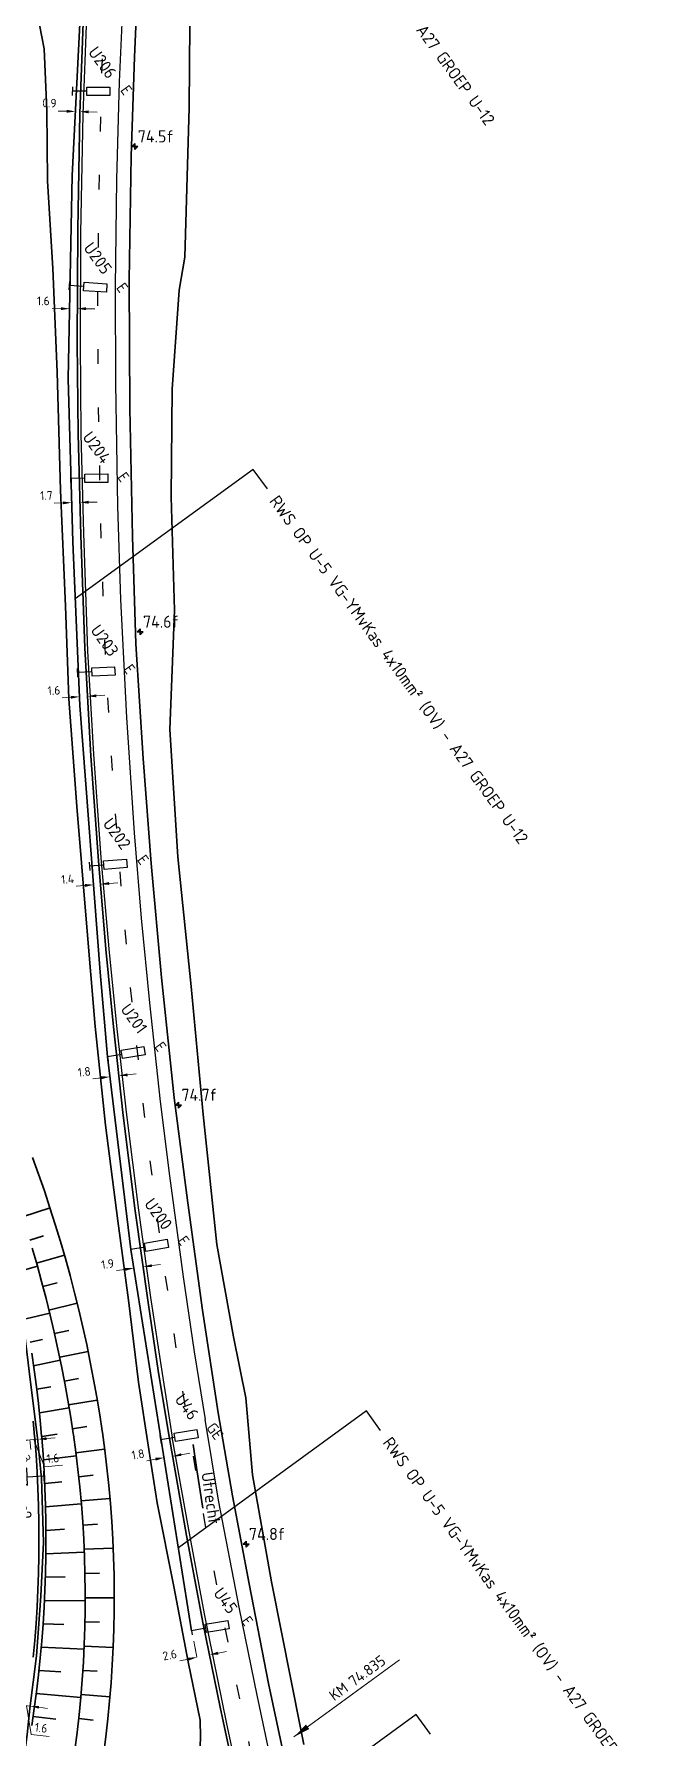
# Model space of a CAD drawing. Header units: metres. Extents: x 134219 to 139080, y 438661 to 444352.
# Drawn here: x 135666.8 to 135792.1, y 442924.6 to 443276.4 of the extents above; entities that cross this region are included whole.
import ezdxf
from ezdxf.enums import TextEntityAlignment as Align

# ---------------------------------------------------------------- set-up
doc = ezdxf.new("R2010")
doc.units = ezdxf.units.M
doc.linetypes.add('13strp', pattern=[4, 1, -3])
doc.linetypes.add('39strp', pattern=[12, 3, -9])
doc.layers.get('DEFPOINTS').update_dxf_attribs({"color": 193})
for name, color, linetype, lineweight in [('N-WE-AM-AANPIJLING-G', 7, 'Continuous', 18), ('N-WE-KL-ET-T18', 1, 'Continuous', 18), ('N-WE-KL-ET-T25', 7, 'Continuous', 25), ('N-WE-KL-ET_LS_OV_ARMATUUR-S', 7, 'Continuous', 25), ('N-WE-KL-ET_LS_OV_ARMATUUR-T18', 1, 'Continuous', 25), ('N-WE-KL-ET_LS_OV_KABEL-G', 10, 'KL-LS-OV-N', 35), ('N-WE-KL-ET_LS_OV_KABEL-M', 7, 'Continuous', 18), ('N-WE-KL-ET_LS_OV_KABEL-T25', 7, 'Continuous', 25), ('Utd-geleiderail-nw', 8, 'glm a2ee v014$0$f2m40080', 35), ('Utd-ondergr-bs', 8, 'Continuous', 35), ('Utd-ondergr-nw', 8, '13strp', 35)]:
    doc.layers.add(name, color=color, linetype=linetype, lineweight=lineweight)
doc.layers.add('N-WE-KL-ET_LS_OV_ARMATUUR-T25', color=2, linetype='Continuous')
doc.layers.add('Utd-weg-bs', color=8, linetype='Continuous')
doc.styles.add('dtm a2ee v011$0$rtw_iso', font='NLCS-ISO.ttf')
doc.styles.add('ISO18', font='NLCS-ISO.ttf')
doc.styles.add('ISO25', font='NLCS-ISO.ttf')
doc.styles.add('NLCS-ISO', font='NLCS-ISO.ttf')
doc.styles.add('NLCS_18', font='NLCS-ISO.ttf', dxfattribs={"height": 1.799999952316284})
doc.styles.add('NLCS_25', font='NLCS-ISO.ttf', dxfattribs={"height": 2.5})
doc.linetypes.add('glm a2ee v014$0$f2m40080', pattern='A,2,-1,[160,RTW.shx,S=0.5,R=0,X=0,Y=0],-1', length=4)
doc.linetypes.add('KL-LS-OV-N', pattern='A,4,-1,[103,NLCS.SHX,S=0.75,R=0,X=0,Y=0],-1,4,-1.5,["0V",Standard,S=1,R=0,X=0,Y=-0.5],-3', length=14.5)
doc.dimstyles.new('NLCS_t18_pijl_Dimension_l3_h1', dxfattribs={"dimtxt": 1.799999952316284, "dimasz": 1.8, "dimexe": 2, "dimexo": 2, "dimgap": 0.7, "dimtad": 1, "dimdec": 1, "dimzin": 0, "dimdsep": 46, "dimtxsty": 'NLCS_18', "dimcen": 2.5, "dimdle": 2, "dimclrd": 256, "dimclre": 256, "dimclrt": 256, "dimadec": 1, "dimazin": 0, "dimtfac": 1, "dimtdec": 1, "dimtofl": 0, "dimtmove": 1, "dimatfit": 0, "dimfxl": 0, "dimtolj": 1, "dimtzin": 0, "dimlwd": 18, "dimlwe": 18, "dimarcsym": 0})
doc.dimstyles.new('UTD', dxfattribs={"dimtxt": 1.8, "dimasz": 1.8, "dimexe": 0, "dimexo": 0, "dimgap": 0.5, "dimtad": 1, "dimdec": 1, "dimzin": 1, "dimdsep": 46, "dimtxsty": 'ISO18', "dimcen": 2.5, "dimclrd": 256, "dimclre": 256, "dimclrt": 1, "dimadec": 0, "dimazin": 0, "dimtfac": 1, "dimtdec": 1, "dimtmove": 0, "dimatfit": 3, "dimfxl": 0, "dimlwd": -1, "dimlwe": -1, "dimarcsym": 0})

# ---------------------------------------------------------------- blocks, each defined once
blk = doc.blocks.new('SKL-ET_OV_ARMATUUR_HD_NATRIUM_1x250W-SO (3)')
for p, q in [((6.492758620646782, 0), (3.492758620646782, 1.75724137929501)), ((3.492758620646782, -1.75724137929501), (6.492758620646782, 0))]:
    blk.add_line(p, q)
for points in [[(0, 1), (0, -1)], [(3.492758620646782, 0), (0, 0)], [(3.492758620646782, 1.75724137929501), (3.492758620646782, -1.75724137929501)]]:
    blk.add_lwpolyline(points)
at = {"layer": 'N-WE-KL-ET_LS_OV_ARMATUUR-T18', "style": 'ISO18', "flags": 1}
for tag, p in [('TYPE_ARMATUUR', (3.074775890243473, -6.820996952301357)), ('VERMOGEN_LAMP', (3.074775890243473, -10.60550704807974)), ('SPIEGELSTAND', (3.074775890243473, -14.39001714385813)), ('HOOGTE_LICHTMAST', (3.074775890243473, -18.17452723963652)), ('UITLEGGERHOEK', (3.074775890243473, -21.95903733541491)), ('TYPE_LICHTMAST', (3.074775890243473, -25.74354743119329)), ('BOTSVRIENDELIJK', (3.074775890243473, -29.52805752697168)), ('POSITIE_LICHTMAST', (3.074775890243473, -33.31256762275007)), ('KABELAANSLUITNG', (3.074775890243473, -37.09707771852845)), ('VOEDINGSPUNT', (3.074775890243473, -44.66609791008523))]:
    blk.add_attdef(tag, p, '', height=1.8, dxfattribs=at)
at = {"layer": 'N-WE-KL-ET_LS_OV_ARMATUUR-T18', "style": 'ISO18'}
for tag, p in [('FASE-AANSLUITING_1', (3.074775890243473, -40.88158781430684)), ('GROEPSNUMMER', (3.074775890243473, -48.45060800586361))]:
    blk.add_attdef(tag, p, '', height=1.8, dxfattribs=at)
at = {"layer": 'N-WE-KL-ET_LS_OV_ARMATUUR-T25', "style": 'ISO25'}
for tag, p in [('MASTNUMMER', (3.074775890243473, 7.390582596301101)), ('TYPE_SYMBOOL', (3.074775890243473, 3.606072500522714))]:
    blk.add_attdef(tag, p, '', height=2.5, dxfattribs=at)
blk = doc.blocks.new('*D469')
at = {"layer": 'DEFPOINTS', "color": 0, "transparency": 16777216}
for p in [(135665.943584657, 442986.1594078522), (135667.5704118226, 442986.2922547934), (135667.5704118227, 442986.2922547927)]:
    blk.add_point(p, dxfattribs=at)
at = {"layer": 'N-WE-KL-ET_LS_OV_KABEL-M', "linetype": 'Continuous', "lineweight": 18, "transparency": 16777216}
for p, q in [((135664.1495563487, 442986.0129072408), (135662.3555280404, 442985.8664066301)), ((135665.943584657, 442986.1594078515), (135667.5704118227, 442986.2922547927)), ((135666.7569982398, 442986.2258313221), (135668.9442634034, 442980.6353040476)), ((135669.364440131, 442986.4387554034), (135671.1584684394, 442986.5852560141)), ((135668.9442634034, 442980.6353040476), (135672.6718554933, 442980.9396997559))]:
    blk.add_line(p, q, dxfattribs=at)
at = {"layer": 'N-WE-KL-ET_LS_OV_KABEL-M', "lineweight": 18, "transparency": 16777216}
for p, q in [((135665.943584657, 442986.1594078515), (135666.1063631133, 442984.1660430644)), ((135667.5704118227, 442986.2922547927), (135667.733190279, 442984.2988900057))]:
    blk.add_line(p, q, dxfattribs=at)
at = {"layer": 'N-WE-KL-ET_LS_OV_KABEL-M', "transparency": 16777216}
for points in [[(135664.1251395803, 442986.3119119589), (135664.1739731171, 442985.7139025228), (135665.943584657, 442986.1594078515)], [(135669.3400233625, 442986.7377601215), (135669.3888568994, 442986.1397506854), (135667.5704118227, 442986.2922547927)]]:
    blk.add_solid(points, dxfattribs=at)
at = {"layer": 'N-WE-KL-ET_LS_OV_KABEL-M', "transparency": 16777216, "insert": (135670.6778366853, 442982.3821937075), "char_height": 1.799999952316284, "attachment_point": 5, "rotation": 4.668423077742922, "style": 'NLCS_18'}
blk.add_mtext('\\A1;1.6', dxfattribs=at)
blk = doc.blocks.new('*D470')
at = {"layer": 'DEFPOINTS', "color": 0, "transparency": 16777216}
for p in [(135664.424608206, 442931.4075980199), (135666.0217655613, 442931.2012728296), (135666.0217655612, 442931.2012728288)]:
    blk.add_point(p, dxfattribs=at)
at = {"layer": 'N-WE-KL-ET_LS_OV_KABEL-M', "linetype": 'Continuous', "lineweight": 18, "transparency": 16777216}
for p, q in [((135662.6394421643, 442931.6382106897), (135660.8542761227, 442931.8688233604)), ((135664.4246082059, 442931.4075980191), (135666.0217655612, 442931.2012728288)), ((135665.2231868835, 442931.3044354239), (135666.19729163, 442925.3808179442)), ((135667.8069316028, 442930.9706601581), (135669.5920976444, 442930.7400474875)), ((135666.19729163, 442925.3808179442), (135669.9064698994, 442924.9016560697))]:
    blk.add_line(p, q, dxfattribs=at)
at = {"layer": 'N-WE-KL-ET_LS_OV_KABEL-M', "lineweight": 18, "transparency": 16777216}
for p, q in [((135664.4246082059, 442931.4075980191), (135664.1683719051, 442929.424080195)), ((135666.0217655612, 442931.2012728288), (135665.7655292604, 442929.2177550048))]:
    blk.add_line(p, q, dxfattribs=at)
at = {"layer": 'N-WE-KL-ET_LS_OV_KABEL-M', "transparency": 16777216}
for points in [[(135662.6778776094, 442931.9357383633), (135662.6010067192, 442931.3406830161), (135664.4246082059, 442931.4075980191)], [(135667.8453670479, 442931.2681878317), (135667.7684961577, 442930.6731324845), (135666.0217655612, 442931.2012728288)]]:
    blk.add_solid(points, dxfattribs=at)
at = {"layer": 'N-WE-KL-ET_LS_OV_KABEL-M', "transparency": 16777216, "insert": (135668.2568698023, 442926.7280512426), "char_height": 1.799999952316284, "attachment_point": 5, "rotation": 352.6391390727344, "style": 'NLCS_18'}
blk.add_mtext('\\A1;1.6', dxfattribs=at)
blk = doc.blocks.new('SKL-ET_OV_ARMATUUR_LD_NATRIUM_1x135W-SO')
for points in [[(0, 0.875), (0, -0.875)], [(3, 0), (0, 0)]]:
    blk.add_lwpolyline(points)
blk.add_lwpolyline([(3, 0.875), (7.75, 0.875), (7.75, -0.875), (3, -0.875)], close=True)
at = {"layer": 'N-WE-KL-ET-T18', "linetype": 'ByBlock', "style": 'NLCS-ISO'}
blk.add_attdef('GROEPSNUMMER', text='', height=1.8, dxfattribs=at).set_placement((-2, -4), align=Align.RIGHT)
blk.add_attdef('FASE-AANSLUITING', (10, -4), '', height=1.8, dxfattribs=at)
at = {"layer": 'N-WE-KL-ET-T18', "linetype": 'ByBlock', "style": 'NLCS-ISO', "flags": 1}
for tag, p in [('TYPE_ARMATUUR', (7.764580914155385, -13.45573048555232)), ('TYPE_FABRIKAAT', (7.764580914155385, -17.24024058133071)), ('VERMOGEN_LAMP', (7.764580914155385, -21.0247506771091)), ('SPIEGELSTAND', (7.764580914155385, -24.80926077288748)), ('HOOGTE_LICHTMAST', (7.764580914155385, -28.59377086866587)), ('UITLEGGERHOEK', (7.764580914155385, -32.37828096444426)), ('TYPE_LICHTMAST', (7.764580914155385, -36.16279106022265)), ('BOTSVRIENDELIJK', (7.764580914155385, -39.94730115600103)), ('POSITIE_LICHTMAST', (7.764580914155385, -43.73181125177942)), ('KABELAANSLUITING', (7.764580914155385, -47.51632134755781)), ('VOEDINGSPUNT', (7.764580914155385, -51.30083144333619))]:
    blk.add_attdef(tag, p, '', height=1.8, dxfattribs=at)
at = {"layer": 'N-WE-KL-ET-T25', "linetype": 'ByBlock', "style": 'NLCS-ISO'}
blk.add_attdef('MASTNUMMER', text='', height=2.5, dxfattribs=at).set_placement((4, 3.309930667947768), align=Align.MIDDLE)
at = {"layer": 'N-WE-KL-ET-T25', "linetype": 'ByBlock', "style": 'NLCS-ISO', "flags": 1}
blk.add_attdef('TYPE_SYMBOOL', (7.764580914155385, -10.05561887920129), '', height=2.5, dxfattribs=at)
blk = doc.blocks.new('RVMXE')
at = {"style": 'ISO25'}
blk.add_attdef('E', text='', height=2.25, dxfattribs=at).set_placement((5.5, 2.625), align=Align.MIDDLE)
blk = doc.blocks.new('dtm a2ee v011$0$hecto-flat-142')
at = {"layer": 'Utd-ondergr-bs'}
for p, q in [((0, 0.625), (-0.625, 0)), ((-0.625, 0), (0.625, 0)), ((0, -0.625), (0, 0.625)), ((0.625, 0), (0, -0.625))]:
    blk.add_line(p, q, dxfattribs=at)
blk = doc.blocks.new('dtm a2ee v011$0$hecto-flat-143')
at = {"layer": 'Utd-ondergr-bs'}
for p, q in [((0, 0.625), (-0.625, 0)), ((-0.625, 0), (0.625, 0)), ((0, -0.625), (0, 0.625)), ((0.625, 0), (0, -0.625))]:
    blk.add_line(p, q, dxfattribs=at)
blk = doc.blocks.new('dtm a2ee v011$0$hecto-flat-144')
at = {"layer": 'Utd-ondergr-bs'}
for p, q in [((0, 0.625), (-0.625, 0)), ((-0.625, 0), (0.625, 0)), ((0, -0.625), (0, 0.625)), ((0.625, 0), (0, -0.625))]:
    blk.add_line(p, q, dxfattribs=at)
blk = doc.blocks.new('dtm a2ee v011$0$hecto-flat-141')
at = {"layer": 'Utd-ondergr-bs'}
for p, q in [((0, 0.625), (-0.625, 0)), ((-0.625, 0), (0.625, 0)), ((0, -0.625), (0, 0.625)), ((0.625, 0), (0, -0.625))]:
    blk.add_line(p, q, dxfattribs=at)
blk = doc.blocks.new('SAL-AM_KILOMETRERING-SO (1)')
blk.add_lwpolyline([(10, 0), (19, 0), (37, 0)])
at = {"style": 'ISO25'}
blk.add_text('KM', height=2.25, dxfattribs=at).set_placement((21, 1))
blk.add_attdef('KM', (26, 1), '', height=2.25, dxfattribs=at)
blk = doc.blocks.new('*D576')
at = {"layer": 'DEFPOINTS', "color": 0, "transparency": 16777216}
for p in [(135675.3487575339, 443260.399931328), (135675.3487575339, 443260.3999313276), (135676.2711121294, 443260.3746178562)]:
    blk.add_point(p, dxfattribs=at)
at = {"layer": 'N-WE-KL-ET_LS_OV_KABEL-M', "linetype": 'Continuous', "lineweight": 18, "transparency": 16777216}
for p, q in [((135673.549435027, 443260.4493126604), (135671.75011252, 443260.4986939933)), ((135678.0704346364, 443260.325236523), (135679.8697571433, 443260.2758551901))]:
    blk.add_line(p, q, dxfattribs=at)
at = {"layer": 'N-WE-KL-ET_LS_OV_KABEL-M', "lineweight": 18, "transparency": 16777216}
for p, q in [((135675.3487575339, 443260.3999313276), (135675.2938893863, 443258.4006840976)), ((135676.2711121294, 443260.3746178559), (135676.2162439818, 443258.3753706259))]:
    blk.add_line(p, q, dxfattribs=at)
at = {"layer": 'N-WE-KL-ET_LS_OV_KABEL-M', "transparency": 16777216}
for points in [[(135673.5576652491, 443260.7491997449), (135673.5412048048, 443260.149425576), (135675.3487575339, 443260.3999313276)], [(135678.0786648585, 443260.6251236075), (135678.0622044142, 443260.0253494385), (135676.2711121294, 443260.3746178559)]]:
    blk.add_solid(points, dxfattribs=at)
at = {"layer": 'N-WE-KL-ET_LS_OV_KABEL-M', "transparency": 16777216, "insert": (135669.9695512014, 443262.1481628553), "char_height": 1.799999952316284, "attachment_point": 5, "rotation": 358.42794611762173, "style": 'NLCS_18'}
blk.add_mtext('\\A1;0.9', dxfattribs=at)
blk = doc.blocks.new('*D577')
at = {"layer": 'DEFPOINTS', "color": 0, "transparency": 16777216}
for p in [(135674.1470685017, 443219.6962850682), (135674.1470685017, 443219.6962850678), (135675.7281580256, 443219.6943929745)]:
    blk.add_point(p, dxfattribs=at)
at = {"layer": 'N-WE-KL-ET_LS_OV_KABEL-M', "linetype": 'Continuous', "lineweight": 18, "transparency": 16777216}
for p, q in [((135672.3470697906, 443219.6984391306), (135670.5470710794, 443219.7005931933)), ((135677.5281567367, 443219.6922389113), (135679.3281554479, 443219.6900848486))]:
    blk.add_line(p, q, dxfattribs=at)
at = {"layer": 'N-WE-KL-ET_LS_OV_KABEL-M', "lineweight": 18, "transparency": 16777216}
for p, q in [((135674.1470685017, 443219.6962850678), (135674.1446750986, 443217.6962864998)), ((135675.7281580256, 443219.6943929741), (135675.7257646225, 443217.6943944062))]:
    blk.add_line(p, q, dxfattribs=at)
at = {"layer": 'N-WE-KL-ET_LS_OV_KABEL-M', "transparency": 16777216}
for points in [[(135672.347428801, 443219.9984389157), (135672.3467107801, 443219.3984393454), (135674.1470685017, 443219.6962850678)], [(135677.5285157472, 443219.9922386965), (135677.5277977263, 443219.3922391261), (135675.7281580256, 443219.6943929741)]]:
    blk.add_solid(points, dxfattribs=at)
at = {"layer": 'N-WE-KL-ET_LS_OV_KABEL-M', "transparency": 16777216, "insert": (135668.7120796368, 443221.3027902535), "char_height": 1.799999952316284, "attachment_point": 5, "rotation": 359.93143403590454, "style": 'NLCS_18'}
blk.add_mtext('\\A1;1.6', dxfattribs=at)
blk = doc.blocks.new('*D578')
at = {"layer": 'DEFPOINTS', "color": 0, "transparency": 16777216}
for p in [(135674.5661515861, 443179.6518957764), (135674.5661515861, 443179.6518957764), (135676.2721172761, 443179.693730332)]:
    blk.add_point(p, dxfattribs=at)
at = {"layer": 'N-WE-KL-ET_LS_OV_KABEL-M', "lineweight": 18, "transparency": 16777216}
for p, q in [((135674.5661515861, 443179.6518957764), (135674.5171213121, 443181.6512946941)), ((135676.2721172761, 443179.693730332), (135676.2230870021, 443181.6931292497))]:
    blk.add_line(p, q, dxfattribs=at)
at = {"layer": 'N-WE-KL-ET_LS_OV_KABEL-M', "linetype": 'Continuous', "lineweight": 18, "transparency": 16777216}
for p, q in [((135672.7666925602, 443179.6077685297), (135670.9672335342, 443179.5636412831)), ((135678.0715763021, 443179.7378575786), (135679.871035328, 443179.7819848252))]:
    blk.add_line(p, q, dxfattribs=at)
at = {"layer": 'N-WE-KL-ET_LS_OV_KABEL-M', "transparency": 16777216}
for points in [[(135672.7593380191, 443179.9076783674), (135672.7740471013, 443179.3078586921), (135674.5661515861, 443179.6518957764)], [(135678.064221761, 443180.0377674163), (135678.0789308432, 443179.437947741), (135676.2721172761, 443179.693730332)]]:
    blk.add_solid(points, dxfattribs=at)
at = {"layer": 'N-WE-KL-ET_LS_OV_KABEL-M', "transparency": 16777216, "insert": (135669.3484841701, 443181.124426477), "char_height": 1.799999952316284, "attachment_point": 5, "rotation": 1.404754616339828, "style": 'NLCS_18'}
blk.add_mtext('\\A1;1.7', dxfattribs=at)
blk = doc.blocks.new('*D579')
at = {"layer": 'DEFPOINTS', "color": 0, "transparency": 16777216}
for p in [(135676.2079365149, 443139.58122316), (135676.2079365149, 443139.58122316), (135677.8490371099, 443139.6743268922)]:
    blk.add_point(p, dxfattribs=at)
at = {"layer": 'N-WE-KL-ET_LS_OV_KABEL-M', "linetype": 'Continuous', "lineweight": 18, "transparency": 16777216}
for p, q in [((135674.4108262596, 443139.4792686105), (135672.6137160042, 443139.377314061)), ((135679.6461473652, 443139.7762814417), (135681.4432576206, 443139.8782359912))]:
    blk.add_line(p, q, dxfattribs=at)
at = {"layer": 'N-WE-KL-ET_LS_OV_KABEL-M', "lineweight": 18, "transparency": 16777216}
for p, q in [((135676.2079365149, 443139.58122316), (135676.0946536821, 443141.5780123326)), ((135677.8490371099, 443139.6743268922), (135677.7357542771, 443141.6711160648))]:
    blk.add_line(p, q, dxfattribs=at)
at = {"layer": 'N-WE-KL-ET_LS_OV_KABEL-M', "transparency": 16777216}
for points in [[(135674.3938338346, 443139.7787869864), (135674.4278186845, 443139.1797502346), (135676.2079365149, 443139.58122316)], [(135679.6291549403, 443140.0757998176), (135679.6631397902, 443139.4767630658), (135677.8490371099, 443139.6743268922)]]:
    blk.add_solid(points, dxfattribs=at)
at = {"layer": 'N-WE-KL-ET_LS_OV_KABEL-M', "transparency": 16777216, "insert": (135670.9010522986, 443140.8827231435), "char_height": 1.799999952316284, "attachment_point": 5, "rotation": 3.2470519116714662, "style": 'NLCS_18'}
blk.add_mtext('\\A1;1.6', dxfattribs=at)
blk = doc.blocks.new('*D580')
at = {"layer": 'DEFPOINTS', "color": 0, "transparency": 16777216}
for p in [(135679.1046943494, 443100.7745447177), (135679.1046943494, 443100.7745447177), (135680.5060479137, 443100.8912217657)]:
    blk.add_point(p, dxfattribs=at)
at = {"layer": 'N-WE-KL-ET_LS_OV_KABEL-M', "linetype": 'Continuous', "lineweight": 18, "transparency": 16777216}
for p, q in [((135677.31090114, 443100.6251930468), (135675.5171079304, 443100.4758413758)), ((135682.2998411232, 443101.0405734368), (135684.0936343326, 443101.1899251078))]:
    blk.add_line(p, q, dxfattribs=at)
at = {"layer": 'N-WE-KL-ET_LS_OV_KABEL-M', "lineweight": 18, "transparency": 16777216}
for p, q in [((135679.1046943494, 443100.7745447177), (135678.9387480483, 443102.7676482839)), ((135680.5060479137, 443100.8912217658), (135680.3401016126, 443102.8843253319))]:
    blk.add_line(p, q, dxfattribs=at)
at = {"layer": 'N-WE-KL-ET_LS_OV_KABEL-M', "transparency": 16777216}
for points in [[(135677.2860091948, 443100.9241585816), (135677.3357930851, 443100.3262275119), (135679.1046943494, 443100.7745447177)], [(135682.274949178, 443101.3395389717), (135682.3247330684, 443100.7416079019), (135680.5060479137, 443100.8912217658)]]:
    blk.add_solid(points, dxfattribs=at)
at = {"layer": 'N-WE-KL-ET_LS_OV_KABEL-M', "transparency": 16777216, "insert": (135673.7201094138, 443101.9317590435), "char_height": 1.799999952316284, "attachment_point": 5, "rotation": 4.759483174699396, "style": 'NLCS_18'}
blk.add_mtext('\\A1;1.4', dxfattribs=at)
blk = doc.blocks.new('*D581')
at = {"layer": 'DEFPOINTS', "color": 0, "transparency": 16777216}
for p in [(135684.3246630724, 443061.3363547515), (135682.4915699434, 443061.1341117217), (135682.4915699434, 443061.1341117214)]:
    blk.add_point(p, dxfattribs=at)
at = {"layer": 'N-WE-KL-ET_LS_OV_KABEL-M', "lineweight": 18, "transparency": 16777216}
for p, q in [((135684.3246630724, 443061.3363547511), (135684.5439899078, 443059.3484171919)), ((135682.4915699434, 443061.1341117214), (135682.7108967789, 443059.1461741622))]:
    blk.add_line(p, q, dxfattribs=at)
at = {"layer": 'N-WE-KL-ET_LS_OV_KABEL-M', "linetype": 'Continuous', "lineweight": 18, "transparency": 16777216}
for p, q in [((135686.1138068757, 443061.533748903), (135687.902950679, 443061.7311430549)), ((135680.7024261402, 443060.9367175695), (135678.9132823369, 443060.7393234177))]:
    blk.add_line(p, q, dxfattribs=at)
at = {"layer": 'N-WE-KL-ET_LS_OV_KABEL-M', "transparency": 16777216}
for points in [[(135686.0809078504, 443061.8319395369), (135686.146705901, 443061.2355582692), (135684.3246630724, 443061.3363547511)], [(135680.6695271149, 443061.2349082034), (135680.7353251655, 443060.6385269357), (135682.4915699434, 443061.1341117214)]]:
    blk.add_solid(points, dxfattribs=at)
at = {"layer": 'N-WE-KL-ET_LS_OV_KABEL-M', "transparency": 16777216, "insert": (135677.1673501994, 443062.1564052411), "char_height": 1.799999952316284, "attachment_point": 5, "rotation": 6.295913445203118, "style": 'NLCS_18'}
blk.add_mtext('\\A1;1.8', dxfattribs=at)
blk = doc.blocks.new('*D582')
at = {"layer": 'DEFPOINTS', "color": 0, "transparency": 16777216}
for p in [(135687.4081851195, 443021.6220012471), (135687.4081851196, 443021.6220012464), (135689.3267425677, 443021.8909912627)]:
    blk.add_point(p, dxfattribs=at)
at = {"layer": 'N-WE-KL-ET_LS_OV_KABEL-M', "linetype": 'Continuous', "lineweight": 18, "transparency": 16777216}
for p, q in [((135685.6256200177, 443021.3720779433), (135683.8430549158, 443021.1221546402)), ((135691.1093076697, 443022.1409145651), (135692.8918727716, 443022.3908378682))]:
    blk.add_line(p, q, dxfattribs=at)
at = {"layer": 'N-WE-KL-ET_LS_OV_KABEL-M', "lineweight": 18, "transparency": 16777216}
for p, q in [((135687.4081851196, 443021.6220012464), (135687.6858776786, 443019.6413733554)), ((135689.3267425678, 443021.890991262), (135689.6044351268, 443019.910363371))]:
    blk.add_line(p, q, dxfattribs=at)
at = {"layer": 'N-WE-KL-ET_LS_OV_KABEL-M', "transparency": 16777216}
for points in [[(135685.5839661339, 443021.669172127), (135685.6672739016, 443021.0749837597), (135687.4081851196, 443021.6220012464)], [(135691.0676537859, 443022.4380087488), (135691.1509615536, 443021.8438203814), (135689.3267425678, 443021.890991262)]]:
    blk.add_solid(points, dxfattribs=at)
at = {"layer": 'N-WE-KL-ET_LS_OV_KABEL-M', "transparency": 16777216, "insert": (135681.992394819, 443022.4783333688), "char_height": 1.799999952316284, "attachment_point": 5, "rotation": 7.981090921073875, "style": 'NLCS_18'}
blk.add_mtext('\\A1;1.9', dxfattribs=at)
blk = doc.blocks.new('*D583')
at = {"layer": 'DEFPOINTS', "color": 0, "transparency": 16777216}
for p in [(135693.6492858901, 442982.4917608678), (135693.6492858901, 442982.4917608676), (135695.4356913705, 442982.8007838502)]:
    blk.add_point(p, dxfattribs=at)
at = {"layer": 'N-WE-KL-ET_LS_OV_KABEL-M', "linetype": 'Continuous', "lineweight": 18, "transparency": 16777216}
for p, q in [((135691.8756278608, 442982.1849430146), (135690.1019698314, 442981.8781251617)), ((135697.2093493999, 442983.107601703), (135698.9830074293, 442983.414419556))]:
    blk.add_line(p, q, dxfattribs=at)
at = {"layer": 'N-WE-KL-ET_LS_OV_KABEL-M', "lineweight": 18, "transparency": 16777216}
for p, q in [((135693.6492858901, 442982.4917608676), (135693.9901946157, 442980.5210297239)), ((135695.4356913705, 442982.8007838501), (135695.7766000961, 442980.8300527064))]:
    blk.add_line(p, q, dxfattribs=at)
at = {"layer": 'N-WE-KL-ET_LS_OV_KABEL-M', "transparency": 16777216}
for points in [[(135691.824491552, 442982.4805526862), (135691.9267641696, 442981.8893333431), (135693.6492858901, 442982.4917608676)], [(135697.158213091, 442983.4032113746), (135697.2604857087, 442982.8119920315), (135695.4356913705, 442982.8007838501)]]:
    blk.add_solid(points, dxfattribs=at)
at = {"layer": 'N-WE-KL-ET_LS_OV_KABEL-M', "transparency": 16777216, "insert": (135688.2723652516, 442983.18539216), "char_height": 1.799999952316284, "attachment_point": 5, "rotation": 9.814237710240185, "style": 'NLCS_18'}
blk.add_mtext('\\A1;1.8', dxfattribs=at)
blk = doc.blocks.new('*D584')
at = {"layer": 'DEFPOINTS', "color": 0, "transparency": 16777216}
for p in [(135703.0331886304, 442941.7997264665), (135700.4556450618, 442941.2793623433), (135700.4556450618, 442941.2793623433)]:
    blk.add_point(p, dxfattribs=at)
at = {"layer": 'N-WE-KL-ET_LS_OV_KABEL-M', "lineweight": 18, "transparency": 16777216}
for p, q in [((135700.4556450618, 442941.2793623433), (135700.0598625068, 442943.2398102944)), ((135703.0331886304, 442941.7997264665), (135702.6374060754, 442943.7601744176))]:
    blk.add_line(p, q, dxfattribs=at)
at = {"layer": 'N-WE-KL-ET_LS_OV_KABEL-M', "linetype": 'Continuous', "lineweight": 18, "transparency": 16777216}
for p, q in [((135704.7975917864, 442942.155930766), (135706.5619949425, 442942.5121350655)), ((135698.6912419058, 442940.9231580438), (135696.9268387498, 442940.5669537443))]:
    blk.add_line(p, q, dxfattribs=at)
at = {"layer": 'N-WE-KL-ET_LS_OV_KABEL-M', "transparency": 16777216}
for points in [[(135704.7382244032, 442942.4499979586), (135704.8569591697, 442941.8618635733), (135703.0331886304, 442941.7997264665)], [(135698.6318745225, 442941.2172252364), (135698.750609289, 442940.6290908511), (135700.4556450618, 442941.2793623433)]]:
    blk.add_solid(points, dxfattribs=at)
at = {"layer": 'N-WE-KL-ET_LS_OV_KABEL-M', "transparency": 16777216, "insert": (135694.8188533951, 442941.7736657722), "char_height": 1.799999952316284, "attachment_point": 5, "rotation": 11.413673698542725, "style": 'NLCS_18'}
blk.add_mtext('\\A1;2.6', dxfattribs=at)

msp = doc.modelspace()

# ---------------------------------------------------------------- linework, layer by layer
at = {"layer": 'N-WE-KL-ET_LS_OV_KABEL-G', "extrusion": (-0.9987488200925869, 0.05000794300574307, 0), "elevation": -113339.0536707685, "flags": 128}
msp.add_lwpolyline([(-449477.3881881583, 0), (-449553.8101645224, -2.139525358524439)], dxfattribs=at)
at = {"layer": 'N-WE-KL-ET_LS_OV_KABEL-G', "flags": 128}
msp.add_lwpolyline([(135680.4767303428, 443082.7524898362), (135676.2884301706, 443137.7669179771), (135674.7881992359, 443171.5817166177), (135673.8629240828, 443205.2102475409), (135674.6857349741, 443247.158174928)], dxfattribs=at)
for points, elevation in [([(135534.2543768491, 443194.9063154029), (135548.62574335, 443183.682475503), (135562.678377779, 443172.27612223), (135575.338019235, 443161.78777949), (135583.924661819, 443154.38715661), (135599.096838951, 443139.299712261), (135612.35598172, 443124.544267646), (135619.452097571, 443115.236779841), (135626.077954466, 443105.740388988), (135632.926552863, 443095.160804509), (135638.727110823, 443085.11220443), (135643.408781522, 443076.020205136), (135645.643378834, 443070.96507058), (135648.98969165, 443063.199952613), (135654.22565603, 443050.373360037), (135657.479504259, 443040.934058385), (135660.369403132, 443031.631549351), (135662.145563863, 443023.749594035), (135664.535448759, 443010.618555573), (135666.065708192, 442998.104713404), (135667.54349757, 442986.566868299), (135668.361122779, 442978.224413921), (135668.734360923, 442965.04227916), (135668.212776596, 442953.880737126), (135667.341284035, 442941.619791084), (135665.963030331, 442930.737517239), (135665.401871895, 442925.316600846), (135664.557224457, 442918.863958272), (135663.36898315, 442912.713311999), (135661.63447298, 442905.853773358), (135660.039061627, 442900.282166105), (135659.234881381, 442899.504361032), (135649.7770952, 442871.836616635), (135635.93121213, 442842.833148782)], 2.21403626548111), ([(135686.7982381226, 443025.4462260891), (135699.3451484935, 442946.7800361207)], -3.483525358524437)]:
    msp.add_lwpolyline(points, dxfattribs=dict(at, elevation=elevation))
at = {"layer": 'N-WE-KL-ET_LS_OV_KABEL-G', "extrusion": (-0.9962626568831934, -0.08637545079500626, 0), "elevation": -173444.8647203514, "flags": 128}
msp.add_lwpolyline([(-429689.7902369161, -3.357525358524438), (-429707.3378729779, 0)], dxfattribs=at)
at = {"layer": 'N-WE-KL-ET_LS_OV_KABEL-G', "extrusion": (-0.9927972358791606, -0.1198067127948114, 0), "elevation": -187786.9006329037, "flags": 128}
msp.add_lwpolyline([(-423578.2491708307, -3.483525358524437), (-423618.3623055, -3.357525358524438)], dxfattribs=at)
at = {"layer": 'N-WE-KL-ET_LS_OV_KABEL-M', "elevation": -3.790525358524436}
msp.add_lwpolyline([(135699.7779035522, 442944.6364505653), (135700.4556450618, 442941.2793623433)], dxfattribs=at)
at = {"layer": 'N-WE-KL-ET_LS_OV_KABEL-T25'}
for p, q in [((135712.0515854142, 443186.5244103855), (135675.3123679397, 443159.7670961071)), ((135714.9951690489, 443182.4827132935), (135712.0515854142, 443186.5244103855)), ((135735.4377016755, 442992.1427539672), (135696.6192008422, 442963.8710895711)), ((135738.3812853102, 442988.1010568752), (135735.4377016755, 442992.1427539672)), ((135745.7141877885, 442929.4792342775), (135723.3416633202, 442913.1852381186)), ((135748.6577714233, 442925.4375371853), (135745.7141877885, 442929.4792342774))]:
    msp.add_line(p, q, dxfattribs=at)
at = {"layer": 'Utd-geleiderail-nw', "linetype": 'Continuous', "flags": 128}
msp.add_lwpolyline([(135666.6293770627, 442941.2905003777), (135666.9439270021, 442944.7630622956), (135667.2102181273, 442948.2396578969), (135667.4281990713, 442951.7196165527), (135667.5978277861, 442955.2022669856), (135667.7190715506, 442958.6869373987), (135667.791906977, 442962.1729556056), (135667.8163200156, 442965.6596491598), (135667.7923059571, 442969.1463454849), (135667.7198694338, 442972.6323720035), (135667.5990244185, 442976.1170562676), (135667.4297942221, 442979.5997260881), (135667.2122114887, 442983.0797096646), (135666.9465864846, 442986.5528276866), (135666.922975052, 442986.833845091), (135666.6321342757, 442990.0292335403)], dxfattribs=at)
at = {"layer": 'Utd-ondergr-bs', "flags": 128}
for points in [[(135706.135, 443366.052), (135703.339, 443341.012), (135701.141, 443315.116), (135699.067, 443286.934), (135698.867, 443261.259), (135697.916, 443230.358), (135696.761, 443223.541), (135695.303, 443203.076), (135695.125, 443180.86), (135695.842, 443157.482), (135694.822, 443132.845), (135696.489, 443106.505), (135699.266, 443079.799), (135701.73, 443053.376), (135704.565, 443026.527), (135707.995, 443007.411), (135710.511, 442994.821)], [(135693.55, 443359.005), (135691.381, 443337.742), (135689.762, 443315.558), (135688.521, 443293.76), (135687.518, 443271.589), (135686.84, 443251.17), (135686.414, 443225.587), (135686.605, 443199.076), (135687.11, 443172.682), (135687.855, 443150.515), (135689.364, 443126.805), (135691.008, 443105.177), (135693.097, 443081.608), (135695.771, 443056.778), (135698.53, 443035.118), (135701.57, 443012.975), (135704.813, 442991.787)], [(135682.182, 443352.639), (135680.126, 443330.212), (135678.449, 443305.573), (135677.032, 443280.573), (135676.257, 443260), (135675.843, 443236.133), (135675.68, 443212.801), (135675.926, 443193.808), (135676.437, 443172.97), (135677.284, 443149.634), (135678.548, 443127.354), (135680.107, 443105.684), (135681.626, 443087.44), (135683.224, 443071.422), (135685.221, 443053.123), (135687.712, 443033.479), (135690.354, 443014.519), (135692.531, 443000.007), (135694.802, 442986.454)], [(135667.455, 443280.805), (135668.891, 443273.363), (135669.425, 443260.648), (135669.572, 443246.123), (135670.7, 443227.96), (135671.592, 443206.605), (135672.231, 443182.208), (135673.328, 443158.249), (135674.005, 443139.175), (135675.661, 443116.925), (135677.541, 443093.686), (135679.403, 443071.526), (135681.538, 443051.145), (135684.131, 443031.363), (135686.322, 443015.04), (135688.394, 442998.101), (135690.48, 442984.152)], [(135722.5040160102, 442923.2911965642), (135721.876, 442926.375), (135715.858, 442956.869), (135711.907, 442978.956), (135710.511, 442994.821)], [(135718.0845166045, 442922.3266733065), (135715.219, 442935.848), (135711.254, 442956.418), (135707.787, 442974.62), (135704.813, 442991.787)], [(135700.951, 442919.237), (135701.182, 442924.778), (135701.087, 442928.284), (135698.64, 442940.346), (135695.665, 442955.871), (135692.21, 442973.145), (135690.48, 442984.152)], [(135707.5802778603, 442920.0342004167), (135705.223, 442930.963), (135701.753, 442948.135), (135698.274, 442966.438), (135694.802, 442986.454)], [(135699.6322998509, 442985.1960020284), (135700.4499586427, 442979.9692911109), (135701.681051311, 442972.0997915668)]]:
    msp.add_lwpolyline(points, dxfattribs=at)
at = {"layer": 'Utd-ondergr-nw', "linetype": 'Continuous', "flags": 128}
for points in [[(135681.1557872538, 442921.1809350873), (135681.6313280081, 442924.875192393), (135682.0493284846, 442928.574904463), (135682.4097191126, 442932.2791030853), (135682.7124472647, 442935.9868190564), (135682.9574772728, 442939.6970824797), (135683.1447904386, 442943.4089230667), (135683.274385037, 442947.1213704371), (135683.3462763175, 442950.8334544188), (135683.3604964966, 442954.5442053484), (135683.3170947481, 442958.2526543714), (135683.2161371859, 442961.9578337425), (135683.0577068425, 442965.6587771248), (135682.8419036427, 442969.3545198891), (135682.5688443702, 442973.0440994131), (135682.2386626311, 442976.7265553795), (135681.8515088112, 442980.4009300731), (135681.4075500272, 442984.0662686783), (135680.9069700745, 442987.7216195745), (135680.8650451275, 442988.0097450328), (135680.3537726958, 442991.3664053488), (135679.7532861066, 442995.0004118282), (135679.1057253782, 442998.6230735981), (135678.4112836695, 443002.2338259363), (135677.6701601656, 443005.8321072005), (135676.882560031, 443009.4173588789), (135676.0486943624, 443012.9890256397), (135675.1687801417, 443016.5465553801), (135674.2430401892, 443020.0893992747), (135673.2717031161, 443023.6170118235), (135672.2550032773, 443027.1288508987), (135671.1931807238, 443030.6243777915), (135670.0864811554, 443034.1030572572), (135668.9351558735, 443037.5643575616), (135667.7394617329, 443041.0077505243), (135666.4996610942, 443044.4327115634)], [(135670.1038517623, 443034.0484563744), (135664.4038707625, 443032.1947285492)], [(135668.7684865666, 443028.2990400048), (135665.9029685142, 443027.4248974067)], [(135675.2389848242, 442922.1766504128), (135675.7012673136, 442925.7886365133), (135676.107153423, 442929.4059011763), (135676.4565759183, 442933.0274920939), (135676.7494842878, 442936.6524559974), (135676.985844758, 442940.279838953), (135677.1656403024, 442943.9086866597), (135677.2888706465, 442947.5380447464), (135677.355552267, 442951.1669590685), (135677.3657183858, 442954.7944760062), (135677.3194189584, 442958.4196427607), (135677.2167206578, 442962.0415076513), (135677.0577068524, 442965.6591204127), (135676.8424775792, 442969.2715324899), (135676.5711495114, 442972.8777973348), (135676.2438559213, 442976.4769707015), (135675.8607466373, 442980.0681109399), (135675.4219879961, 442983.65027929), (135674.9277627898, 442987.2225401747), (135674.8863886705, 442987.50410982), (135674.3820735356, 442990.784332209), (135673.7902470005, 442994.3354572293), (135673.1524965852, 442997.8753658084), (135672.4690135564, 443001.4035091874), (135671.7399949853, 443004.9193416589), (135670.9656437011, 443008.4223206154), (135670.1461682452, 443011.9119065953), (135669.2817828234, 443015.3875633291), (135668.3727072606, 443018.8487577844), (135667.4191669535, 443022.2949602114), (135666.4213928239, 443025.7256441861)], [(135673.0817986221, 443024.2729714267), (135667.3215760253, 443022.630510737)], [(135667.4920442585, 443022.0315733955), (135663.1698656118, 443020.8098064267)], [(135671.5414571135, 443018.5778298136), (135668.6457502991, 443017.8091796793)], [(135670.0345199594, 443012.3608395672), (135665.1330211216, 443011.1670906823)], [(135675.700747957, 443014.3957874083), (135669.8842284419, 443012.9651553177)], [(135673.9588834062, 443008.7622927079), (135671.036900931, 443008.099970047)], [(135668.569086977, 443006.9082996359), (135665.9668610849, 443006.3246765027)], [(135666.3229339976, 442927.2332395058), (135666.8327469504, 442930.7029012168), (135667.2943225355, 442934.17930879), (135667.7075717159, 442937.6617916328), (135668.0724147765, 442941.1496779808), (135668.3887813399, 442944.6422950272), (135668.6566103794, 442948.1389690528), (135668.8758502314, 442951.6390255556), (135669.046458605, 442955.1417893813), (135669.16840259, 442958.6465848532), (135669.2416586638, 442962.1527359028), (135669.2662126952, 442965.6595662002), (135669.2420599481, 442969.1663992845), (135669.1692050813, 442972.6725586938), (135669.0476621483, 442976.1773680967), (135668.8774545947, 442979.6801514221), (135668.6586152531, 442983.1802329894), (135668.3911863373, 442986.6769376396), (135668.3680056764, 442986.9528281071), (135668.0752194338, 442990.1695908647), (135667.7107754919, 442993.6575189386), (135667.2979248123, 442997.1400490464), (135666.8367470331, 443000.6165094146), (135666.3273311146, 443004.0862294405)], [(135672.2202239201, 443002.6033451266), (135666.7110085115, 443001.4729362564)], [(135677.9588623021, 443004.4304089908), (135672.0937912935, 443003.2130908198)], [(135676.0105608405, 442998.8640460393), (135673.0684612457, 442998.3091567208)], [(135670.2725113545, 442997.1549690317), (135667.3604549059, 442996.6125873166)], [(135674.0506341856, 442992.7730611668), (135667.9106293159, 442991.7448084137)], [(135679.8541307612, 442994.390123214), (135673.9482646994, 442993.3873067648)], [(135677.7012371254, 442988.8980023073), (135674.7408593468, 442988.4506777747)], [(135671.6050527277, 442987.3546598561), (135668.3746175008, 442986.874135815)], [(135681.3795694422, 442984.2705893989), (135675.4403943493, 442983.5000038316)], [(135675.5161031707, 442982.8818923729), (135668.731148538, 442982.0201471856)], [(135672.5449286053, 442977.5425322623), (135668.9994350965, 442977.1698558519)], [(135679.0024346941, 442978.855536713), (135676.0243651438, 442978.5344049534)], [(135682.476706637, 442974.0716945384), (135676.5092772282, 442973.5581927979)], [(135676.5656732963, 442972.9380180299), (135669.1764862111, 442972.3221524277)], [(135673.0874271818, 442967.714363613), (135669.2536893052, 442967.4778868355)], [(135679.874608087, 442968.7649720178), (135676.8841289424, 442968.5724552441)], [(135677.1764540052, 442962.9575863275), (135669.2450668996, 442962.6395034086)], [(135683.1357427136, 442963.8358539739), (135677.1491087437, 442963.5796993983)], [(135673.2322544519, 442957.8839093808), (135669.139219398, 442957.8078299178)], [(135680.3097153387, 442958.6463132795), (135677.3147975604, 442958.5826257821)], [(135677.3605781547, 442952.9603172717), (135668.9413912444, 442952.9846493648)], [(135683.3568081307, 442953.5817275157), (135677.3623232954, 442953.5830256699)], [(135672.9776362441, 442948.0660799375), (135668.6586313398, 442948.1712326923)], [(135680.3041345945, 442948.5186058017), (135677.3080818121, 442948.5835453402)], [(135677.1188482555, 442942.9642738691), (135668.2734843338, 442943.369441523)], [(135683.1406983516, 442943.3278333352), (135677.1496641434, 442943.5862368012)], [(135672.3195732388, 442938.276395173), (135667.8036458988, 442938.5802573165)], [(135679.8675424231, 442938.4006426822), (135676.875990549, 442938.5939255464)], [(135676.4527051112, 442932.9873730981), (135667.2446425947, 442933.8051388206)], [(135682.476222951, 442933.0936204741), (135676.5034853297, 442933.6080317472)], [(135671.2700845713, 442928.5295412555), (135666.5893338464, 442929.0462914303)], [(135679.0017243012, 442928.3105040657), (135676.0202732551, 442928.6316234811)]]:
    msp.add_lwpolyline(points, dxfattribs=at)
at = {"layer": 'Utd-weg-bs', "flags": 128}
for points in [[(135690.524, 443357.311), (135688.756, 443338.076), (135687.492, 443322.775), (135686.293, 443305.014), (135685.266, 443286.292), (135684.383, 443266.501), (135683.839, 443246.347), (135683.559, 443224.216), (135683.626, 443204.272), (135684.062, 443178.93), (135684.685, 443159.686), (135685.91, 443135.318), (135687.471, 443111.501), (135688.95, 443093.847), (135690.669, 443076.405), (135692.881, 443056.039), (135694.762, 443040.679), (135697.604, 443019.816), (135699.904, 443004.359), (135702.122, 442990.353)], [(135682.791, 443352.98), (135680.723, 443330.096), (135679.003, 443305.357), (135677.653, 443279.952), (135676.88, 443259.831), (135676.362, 443235.316), (135676.335, 443212.754), (135676.459, 443193.766), (135676.988, 443173.348), (135677.819, 443148.998), (135679.088, 443127.727), (135680.606, 443106.354), (135682.213, 443087.531), (135683.816, 443071.662), (135685.847, 443053.831), (135688.362, 443033.575), (135690.839, 443015.593), (135693.233, 442999.891), (135695.333, 442986.737)], [(135715.3844418117, 442921.7374018311), (135712.867, 442933.449), (135709.267, 442951.277), (135704.908, 442973.692), (135702.122, 442990.353)], [(135708.2033405354, 442920.1701792655), (135706.596, 442927.582), (135701.985, 442950.285), (135698.679, 442968.033), (135695.333, 442986.737)]]:
    msp.add_lwpolyline(points, dxfattribs=at)
at = {"layer": 'Utd-weg-bs', "linetype": '39strp', "flags": 128}
for points in [[(135686.572, 443355.098), (135684.864, 443336.303), (135683.367, 443316.738), (135681.931, 443292.709), (135680.75, 443268.356), (135680.151, 443243.575), (135679.874, 443219.617), (135680.111, 443195.449), (135680.636, 443171.264), (135681.516, 443147.057), (135683.028, 443122.699), (135684.834, 443098.818), (135687.165, 443074.52), (135689.852, 443050.572), (135692.947, 443026.388), (135696.538, 443002.223), (135698.714, 442988.538)], [(135711.7462402948, 442920.9433910942), (135707.151, 442943.018), (135702.657, 442966.02), (135698.714, 442988.538)]]:
    msp.add_lwpolyline(points, dxfattribs=at)

# ---------------------------------------------------------------- block references
at = {"layer": 'N-WE-AM-AANPIJLING-G'}
ref = msp.add_blockref('SAL-AM_KILOMETRERING-SO (1)', (135712.4016389126, 442918.9869226749), dxfattribs=dict(at, rotation=36.06599604242454))
ref.add_attrib('KM', '74.835', (135732.829747065, 442935.1018969942), dxfattribs={"layer": 'N-WE-KL-ET_LS_OV_ARMATUUR-T25', "height": 2.25, "rotation": 36.06599604221063, "style": 'ISO25'})
at = {"layer": 'N-WE-KL-ET_LS_OV_ARMATUUR-S'}
for p, rotation in [((135674.7065804883, 443264.5979635126, -2.271525358524438), 359.6870534002158), ((135674.0689952461, 443224.4597497748, -2.578525358524438), 356.4046417551312), ((135674.3168552295, 443184.6673983687, -2.766525358524439), 0.2968895180860969), ((135675.7423158351, 443144.5635332799, -2.986525358524438), 2.497695385060569), ((135678.252951614, 443104.5952736607, -3.173525358524439), 4.292576356773201), ((135681.992415318, 443065.2704353113, -3.357525358524438), 9.41663672218403), ((135686.7982381226, 443025.4462260891, -3.483525358524437), 9.41663672218403), ((135692.9218078128, 442986.2023238078, -3.537525358524438), 9.41663672218403), ((135699.3451484935, 442946.7800361207, -3.790525358524436), 9.41663672218403)]:
    msp.add_blockref('SKL-ET_OV_ARMATUUR_LD_NATRIUM_1x135W-SO', p, dxfattribs=dict(at, rotation=rotation))
ref = msp.add_blockref('SKL-ET_OV_ARMATUUR_HD_NATRIUM_1x250W-SO (3)', (135668.8549802981, 442978.7278259158, 7.34951628905931), dxfattribs=dict(at, rotation=182.7819333447054))
ref.add_attrib('MASTNUMMER', '3332', (135660.6849935431, 442974.3720454016, 7.34951628905931), dxfattribs={"layer": 'N-WE-KL-ET_LS_OV_ARMATUUR-T25', "height": 2.5, "rotation": 306.0659960422107, "style": 'ISO25'})
ref.add_attrib('FASE-AANSLUITING_1', 'L3', (135663.4091071798, 442983.1800507199, 7.34951628905931), dxfattribs={"layer": 'N-WE-KL-ET_LS_OV_ARMATUUR-T18', "height": 1.8, "rotation": 306.0659960422107, "style": 'ISO18'})
ref.add_attrib('GROEPSNUMMER', 'G-1', (135657.4180401519, 442980.0054375552, 4.43907436894282), dxfattribs={"layer": 'N-WE-KL-ET_LS_OV_ARMATUUR-T18', "height": 1.8, "rotation": 306.0659960422107, "style": 'ISO18'})
at = {"layer": 'N-WE-KL-ET_LS_OV_ARMATUUR-T18'}
ref = msp.add_blockref('RVMXE', (135674.3538041254, 443262.8696424088, -2.271525358524438), dxfattribs=dict(at, rotation=306.0659960422106))
ref.add_attrib('E', 'E', dxfattribs={"layer": '0', "height": 2.25, "rotation": 306.0659960422106, "style": 'ISO25'}).set_placement((135685.8757479794, 443264.8122088683, -2.271525358524438), align=Align.MIDDLE)
ref = msp.add_blockref('RVMXE', (135673.7162188831, 443222.731428671, -2.578525358524438), dxfattribs=dict(at, rotation=306.0659960422106))
ref.add_attrib('E', 'E', dxfattribs={"layer": '0', "height": 2.25, "rotation": 306.0659960422106, "style": 'ISO25'}).set_placement((135685.0127810011, 443224.0384564329, -2.578525358524438), align=Align.MIDDLE)
ref = msp.add_blockref('RVMXE', (135673.9640788665, 443182.9390772649, -2.766525358524439), dxfattribs=dict(at, rotation=306.0659960422106))
ref.add_attrib('E', 'E', dxfattribs={"layer": '0', "height": 2.25, "rotation": 306.0659960422106, "style": 'ISO25'}).set_placement((135685.2688604235, 443184.9295954311, -2.766525358524439), align=Align.MIDDLE)
ref = msp.add_blockref('RVMXE', (135675.7423158351, 443144.5635332799, -2.986525358524438), dxfattribs=dict(at, rotation=306.0659960422106))
ref.add_attrib('E', 'E', dxfattribs={"layer": '0', "height": 2.25, "rotation": 306.0659960422106, "style": 'ISO25'}).set_placement((135686.5168237408, 443145.2818846668, -2.986525358524438), align=Align.MIDDLE)
ref = msp.add_blockref('RVMXE', (135678.252951614, 443104.5952736607, -3.173525358524439), dxfattribs=dict(at, rotation=306.0659960422106))
ref.add_attrib('E', 'E', dxfattribs={"layer": '0', "height": 2.25, "rotation": 306.0659960422106, "style": 'ISO25'}).set_placement((135689.3274869849, 443105.9276819903, -3.173525358524439), align=Align.MIDDLE)
ref = msp.add_blockref('RVMXE', (135681.992415318, 443065.2704353113, -3.357525358524438), dxfattribs=dict(at, rotation=306.0659960422106))
ref.add_attrib('E', 'E', dxfattribs={"layer": '0', "height": 2.25, "rotation": 306.0659960422106, "style": 'ISO25'}).set_placement((135692.9213516638, 443067.346768804, -3.357525358524438), align=Align.MIDDLE)
ref = msp.add_blockref('RVMXE', (135686.7982381226, 443025.4462260891, -3.483525358524437), dxfattribs=dict(at, rotation=306.0659960422106))
ref.add_attrib('E', 'E', dxfattribs={"layer": '0', "height": 2.25, "rotation": 306.0659960422106, "style": 'ISO25'}).set_placement((135697.6847595035, 443027.2875276681, -3.483525358524437), align=Align.MIDDLE)
ref = msp.add_blockref('RVMXE', (135692.9218078128, 442986.2023238078, -3.537525358524438), dxfattribs=dict(at, rotation=306.0659960422106))
ref.add_attrib('E', 'GE', dxfattribs={"layer": '0', "height": 2.25, "rotation": 306.0659960422106, "style": 'ISO25'}).set_placement((135704.166767237, 442987.964093126, -3.537525358524438), align=Align.MIDDLE)
ref = msp.add_blockref('RVMXE', (135699.3451484935, 442946.7800361207, -3.790525358524436), dxfattribs=dict(at, rotation=306.0659960422106))
ref.add_attrib('E', 'E', dxfattribs={"layer": '0', "height": 2.25, "rotation": 306.0659960422106, "style": 'ISO25'}).set_placement((135710.8300087778, 442948.7775620436, -3.790525358524436), align=Align.MIDDLE)
at = {"layer": 'Utd-ondergr-bs'}
for name, p in [('dtm a2ee v011$0$hecto-flat-144', (135687.64, 443253.15)), ('dtm a2ee v011$0$hecto-flat-143', (135688.71, 443152.96)), ('dtm a2ee v011$0$hecto-flat-142', (135696.648, 443055.287)), ('dtm a2ee v011$0$hecto-flat-141', (135710.589, 442964.629))]:
    msp.add_blockref(name, p, dxfattribs=at)

# ---------------------------------------------------------------- texts
at = {"layer": 'N-WE-KL-ET_LS_OV_ARMATUUR-T25', "style": 'ISO25'}
for s, p in [('U206', (135677.8413033385, 443272.6287717519, 1.18243513609132)), ('U205', (135676.8733586147, 443232.2251430216, 0.8754351360913195)), ('U204', (135676.6633319703, 443193.1853946649, 0.6874351360913189)), ('U203', (135678.3233249002, 443153.2870095502, 0.46743513609132)), ('U202', (135680.8549212312, 443113.3793101088, 0.2804351360913189)), ('U201', (135684.5241027884, 443075.0480805229, 0.0964351360913196)), ('U200', (135689.4171239148, 443034.8787059716, -0.02956486390867985)), ('U46', (135695.706598631, 442994.5073176689, -0.08356486390868038)), ('U45', (135703.6952962877, 442954.5076135086, -0.08356486390868038))]:
    msp.add_text(s, height=2.5, rotation=306.0659960422106, dxfattribs=at).set_placement(p)
at = {"layer": 'N-WE-KL-ET_LS_OV_KABEL-T25', "style": 'NLCS_25'}
for p in [(135709.4016924804, 443329.053349339), (135716.2963657302, 443180.6961009541), (135739.6824819916, 442986.3144445359)]:
    msp.add_text('RWS OP U-5 VG-YMvKas 4x10mm² (OV) - A27 GROEP U-12', height=2.5, rotation=306.0659960422106, dxfattribs=at).set_placement(p, align=Align.MIDDLE_LEFT)
at = {"layer": 'Utd-ondergr-bs', "color": 7, "style": 'dtm a2ee v011$0$rtw_iso'}
for s, p in [('74.5f', (135688.2314120671, 443254.0182056339)), ('74.6f', (135689.3014120671, 443153.8282056339)), ('74.7f', (135697.2394120671, 443056.1552056338)), ('74.8f', (135711.1804120671, 442965.4972056338))]:
    msp.add_text(s, height=2.5, dxfattribs=at).set_placement(p)
at = {"layer": 'Utd-ondergr-bs', "style": 'dtm a2ee v011$0$rtw_iso'}
msp.add_text('Utrecht', height=2.5, rotation=278.178298604732, dxfattribs=at).set_placement((135701.3417628652, 442979.3502341784))

# ---------------------------------------------------------------- dimensions: what is measured, and where the dimension line sits
at = {"layer": 'N-WE-KL-ET_LS_OV_KABEL-M'}
for base, p1, p2, angle, picture, middle in [((135675.3487575339, 443260.3999313276), (135676.2711121294, 443260.3746178563), (135675.3487575339, 443260.399931328), 178.42794611395905, '*D576', (135669.9256566839, 443260.5487650952)), ((135674.1470685017, 443219.6962850678), (135675.7281580257, 443219.6943929745), (135674.1470685017, 443219.6962850682), 179.9314340337952, '*D577', (135668.7101649143, 443219.7027914231)), ((135674.5661515861, 443179.6518957764), (135676.2721172762, 443179.693730332), (135674.5661515861, 443179.6518957764), 181.40475461626792, '*D578', (135669.3877083887, 443179.5249073667)), ((135676.2079365149, 443139.58122316), (135677.8490371099, 443139.6743268922), (135676.2079365149, 443139.58122316), 183.24705191172893, '*D579', (135670.9916785635, 443139.2852918292)), ((135679.1046943494, 443100.7745447177), (135680.5060479137, 443100.8912217657), (135679.1046943494, 443100.7745447177), 184.7594831746994, '*D580', (135673.8528664527, 443100.3372762144)), ((135682.4915699434, 443061.1341117214), (135684.3246630724, 443061.3363547515), (135682.4915699434, 443061.1341117217), 186.29591344520313, '*D581', (135677.3428116651, 443060.5660552174)), ((135687.4081851196, 443021.6220012464), (135689.3267425677, 443021.8909912628), (135687.4081851195, 443021.6220012472), 187.98109092095433, '*D582', (135682.2145488629, 443020.8938310795)), ((135693.6492858901, 442982.4917608676), (135695.4356913705, 442982.8007838503), (135693.6492858901, 442982.4917608678), 189.81423771189606, '*D583', (135688.5450922279, 442981.6088072685)), ((135700.4556450618, 442941.2793623433), (135703.0331886304, 442941.7997264665), (135700.4556450618, 442941.2793623433), 191.4136736972995, '*D584', (135695.1354794344, 442940.2053074346))]:
    dim = msp.add_linear_dim(base=base, p1=p1, p2=p2, angle=angle, dimstyle='NLCS_t18_pijl_Dimension_l3_h1', dxfattribs=at)
    dim.commit()
    dim.dimension.update_dxf_attribs({"geometry": picture, "text_midpoint": middle, "dimtype": 161})
for p1, p2, distance, picture, middle in [((135665.943584657, 442986.1594078522), (135667.5704118226, 442986.2922547935), -8.193099233920481e-10, '*D469', (135669.5117183158, 442982.2869683131)), ((135664.424608206, 442931.4075980199), (135666.0217655613, 442931.2012728296), -8.231064295898472e-10, '*D470', (135667.096511906, 442926.8779494746))]:
    dim = msp.add_aligned_dim(p1=p1, p2=p2, distance=distance, dimstyle='NLCS_t18_pijl_Dimension_l3_h1', dxfattribs=at)
    dim.commit()
    dim.dimension.update_dxf_attribs({"geometry": picture, "text_midpoint": middle})

# ---------------------------------------------------------------- leaders
at = {"layer": 'N-WE-AM-AANPIJLING-G'}
msp.add_leader([(135720.485033097, 442924.8740899446), (135742.3101973948, 442940.7694415724)], dimstyle='UTD', override={"dimasz": 3.5, "dimfxl": 0}, dxfattribs=at)

doc.saveas('drawing.dxf')
